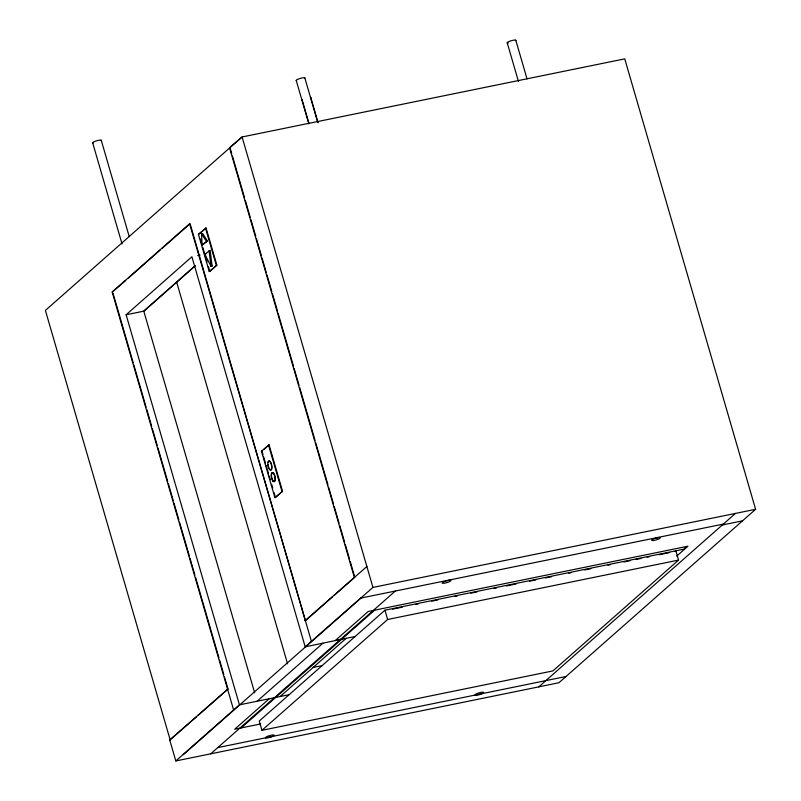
<?xml version="1.0" encoding="UTF-8"?>
<svg xmlns="http://www.w3.org/2000/svg" width="801" height="801" viewBox="0 0 801 801"><rect width="100%" height="100%" fill="white"/><g stroke="black" fill="none" stroke-linecap="round" stroke-linejoin="round"><path stroke-width="1.2" d="M195.294 265.622L143.79 311.158L126.117 314.773L239.439 704.84L175.819 760.95L169.742 740.054L227.995 688.99L224.51 676.995M233.612 709.976L112.19 292.045L189.617 223.769L311.489 641.611M125.697 280.44L112.19 292.045M128.5 277.967L160.21 250.002M162.082 248.35L190.067 223.679L305.411 620.715L332.425 596.895M198.448 234.383L206.077 228.035L216.871 265.191L209.802 271.419L209.241 271.539L198.448 234.383L206.077 228.035M202.112 244.976L207.459 241.021L202.653 233.592L201.542 233.822L202.112 244.976L207.459 241.021M126.117 314.773L191.89 256.761L305.211 646.838L341.677 639.258M204.816 254.267L210.172 250.292L212.105 266.092L210.983 266.322L204.816 254.267L205.927 254.037M194.953 266.042L143.79 311.158L254.678 692.835M209.241 271.539L216.871 265.191M261.436 451.193L269.066 444.845L282.553 491.283L275.484 497.511L274.923 497.631L261.436 451.193L261.997 451.073L263.028 454.648M263.759 449.521L269.066 444.845M274.923 497.631L282.553 491.283M304.971 620.805L366.878 566.517M169.742 740.054L196.295 716.945M198.157 715.303L227.995 688.99M334.287 595.253L354.783 577.181M305.211 646.838L372.946 587.413L755.603 509.306L624.74 58.863L242.082 136.971L229.537 147.724L354.332 577.271M183.329 754.622L360.85 598.077M257.121 701.235L322.893 643.233M269.256 698.752L234.693 729.23L260.705 723.924M210.723 753.821L395.314 591.048M241.131 727.919L374.658 610.162M280.17 696.53L346.142 638.347M686.827 546.442L683.684 549.216L384.951 610.192L259.274 721.02L261.967 730.312L552.87 670.928L678.547 560.099L675.854 550.818L675.063 551.509M261.967 730.312L387.644 619.483L678.547 560.099M676.745 556.094L687.949 546.212L368.23 611.473L335.239 640.57L355.093 636.515M538.783 686.857L735.458 513.411M755.603 509.306L558.918 682.752L175.819 760.95M197.707 255.579L200.03 255.098M360.4 598.167L723.363 524.084M722.372 524.965L742.507 520.85M392.52 609.181L402.312 607.178M415.779 604.435L418.222 603.934M431.689 601.181L437.807 599.939M454.948 596.435L457.391 595.934M470.858 593.191L476.975 591.939M494.117 588.445L496.56 587.944M506.352 585.942L516.154 583.949M529.611 581.196L535.739 579.944M545.531 577.952L551.649 576.7M568.78 573.206L571.233 572.705M584.7 569.952L590.818 568.7M607.959 565.206L610.402 564.705M623.869 561.962L629.986 560.71M636.104 559.458L641 558.457M647.128 557.206L649.571 556.705M659.363 554.713L669.155 552.71M313.161 667.433L322.112 665.611M239.439 704.84L289.121 694.697M217.792 747.593L565.987 676.515M201.542 233.822L206.338 241.251M210.973 263.899L212.105 266.092M515.794 40.21L527.028 78.878M507.193 42.703L518.427 81.372M310.758 97.502L318.087 122.743M304.811 77.877L317.767 122.473M302.147 99.995L308.846 123.054M296.21 80.37L308.816 123.775M384.951 610.192L387.644 619.483M372.946 587.413L242.082 136.971L45.397 310.418L170.192 739.964M229.987 147.634L231.729 153.632M232.43 156.035L244.625 198.027M245.326 200.43L250.202 217.231M250.903 219.624L255.779 236.425M256.48 238.828L261.356 255.619M262.057 258.022L266.242 272.42M266.933 274.823L271.819 291.614M272.51 294.017L277.396 310.818M278.087 313.211L293.426 366.007M294.127 368.41L299.003 385.201M299.704 387.604L315.043 440.4M315.734 442.803L327.939 484.795M328.64 487.188L333.516 503.989M334.217 506.392L339.093 523.183M339.794 525.586L344.67 542.387M345.371 544.79L349.556 559.188M350.247 561.581L354.432 575.979M205.517 228.155L216.31 265.301M268.505 444.955L281.992 491.393M200.4 239.068L201.441 242.663M202.833 247.449L207.018 261.837M208.41 266.623L209.802 271.419M263.719 457.031L265.451 462.978M266.142 465.361L268.565 473.701M269.256 476.084L270.297 479.649M271.679 484.415L272.72 487.989M274.102 492.745L275.144 496.32M176.681 282.162L287.569 663.829M101.246 140.265L129.241 236.625M92.646 142.768L122.032 243.935M112.991 293.156L133.196 362.723M133.897 365.126L146.092 407.108M146.793 409.501L151.669 426.302M152.37 428.695L157.246 445.486M157.947 447.889L167.699 481.471M168.4 483.874L173.276 500.665M173.977 503.068L178.853 519.859M179.554 522.262L189.306 555.844M190.007 558.247L194.883 575.038M195.584 577.441L218.933 657.801M219.624 660.204L223.809 674.602M209.051 250.523L210.983 266.322M268.936 467.864A4.626 1.742 78.5 0 0 271.759 469.016A4.626 1.742 78.5 0 0 270.668 462.187L270.177 461.486A4.626 1.742 78.5 0 0 268.195 462.367M268.555 466.783A4.626 1.742 78.5 0 1 268.125 464.43M296.62 80.721A4.516 0.881 -16.2 0 1 300.866 78.228L301.977 77.967A4.516 0.881 -16.2 0 1 304.871 78.097M515.624 40.731A4.516 0.881 -16.2 0 0 512.97 40.3L511.859 40.561A4.516 0.881 -16.2 0 0 507.654 42.233A4.516 0.881 -16.2 0 0 508.235 43.084M310.398 97.372A4.516 0.881 -16.2 0 1 310.588 98.022M302.217 100.225A4.516 0.881 -16.2 0 1 302.388 99.694M93.056 143.119A4.516 0.881 -16.2 0 1 93.737 141.917A4.516 0.881 -16.2 0 1 98.413 140.355L99.424 140.185A4.516 0.881 -16.2 0 1 101.306 140.495M447.979 580.505L446.868 580.765A4.516 0.881 -16.2 0 0 442.442 582.617A4.516 0.881 -16.2 0 0 444.084 583.218L445.106 583.048A4.516 0.881 -16.2 0 0 450.643 580.935A4.516 0.881 -16.2 0 0 447.979 580.505M657.491 537.741L656.379 538.002A4.516 0.881 -16.2 0 0 651.954 539.844A4.516 0.881 -16.2 0 0 653.596 540.455L654.607 540.274A4.516 0.881 -16.2 0 0 660.144 538.172A4.516 0.881 -16.2 0 0 657.491 537.741M269.456 737.471L268.355 737.731A4.516 0.881 -16.2 0 1 265.692 737.3A4.516 0.881 -16.2 0 1 271.229 735.198L272.24 735.018A4.516 0.881 -16.2 0 1 273.892 735.628A4.516 0.881 -16.2 0 1 269.456 737.471M478.968 694.707L477.857 694.968A4.516 0.881 -16.2 0 1 475.203 694.537A4.516 0.881 -16.2 0 1 480.74 692.424L481.751 692.254A4.516 0.881 -16.2 0 1 483.404 692.865A4.516 0.881 -16.2 0 1 478.968 694.707M270.388 462.237L269.897 461.546A4.626 1.742 78.5 0 0 267.814 463.378L267.844 464.49A4.626 1.742 78.5 0 0 271.008 469.897A4.626 1.742 78.5 0 0 270.388 462.237M273.251 481.091L272.761 480.4A4.626 1.742 78.5 0 1 272.14 472.74A4.626 1.742 78.5 0 1 275.314 478.147L275.334 479.258A4.626 1.742 78.5 0 1 273.251 481.091M272.971 481.151L272.48 480.45A4.626 1.742 78.5 0 1 271.859 472.8A4.626 1.742 78.5 0 1 275.033 478.207L275.053 479.308A4.626 1.742 78.5 0 1 272.971 481.151"/></g></svg>
